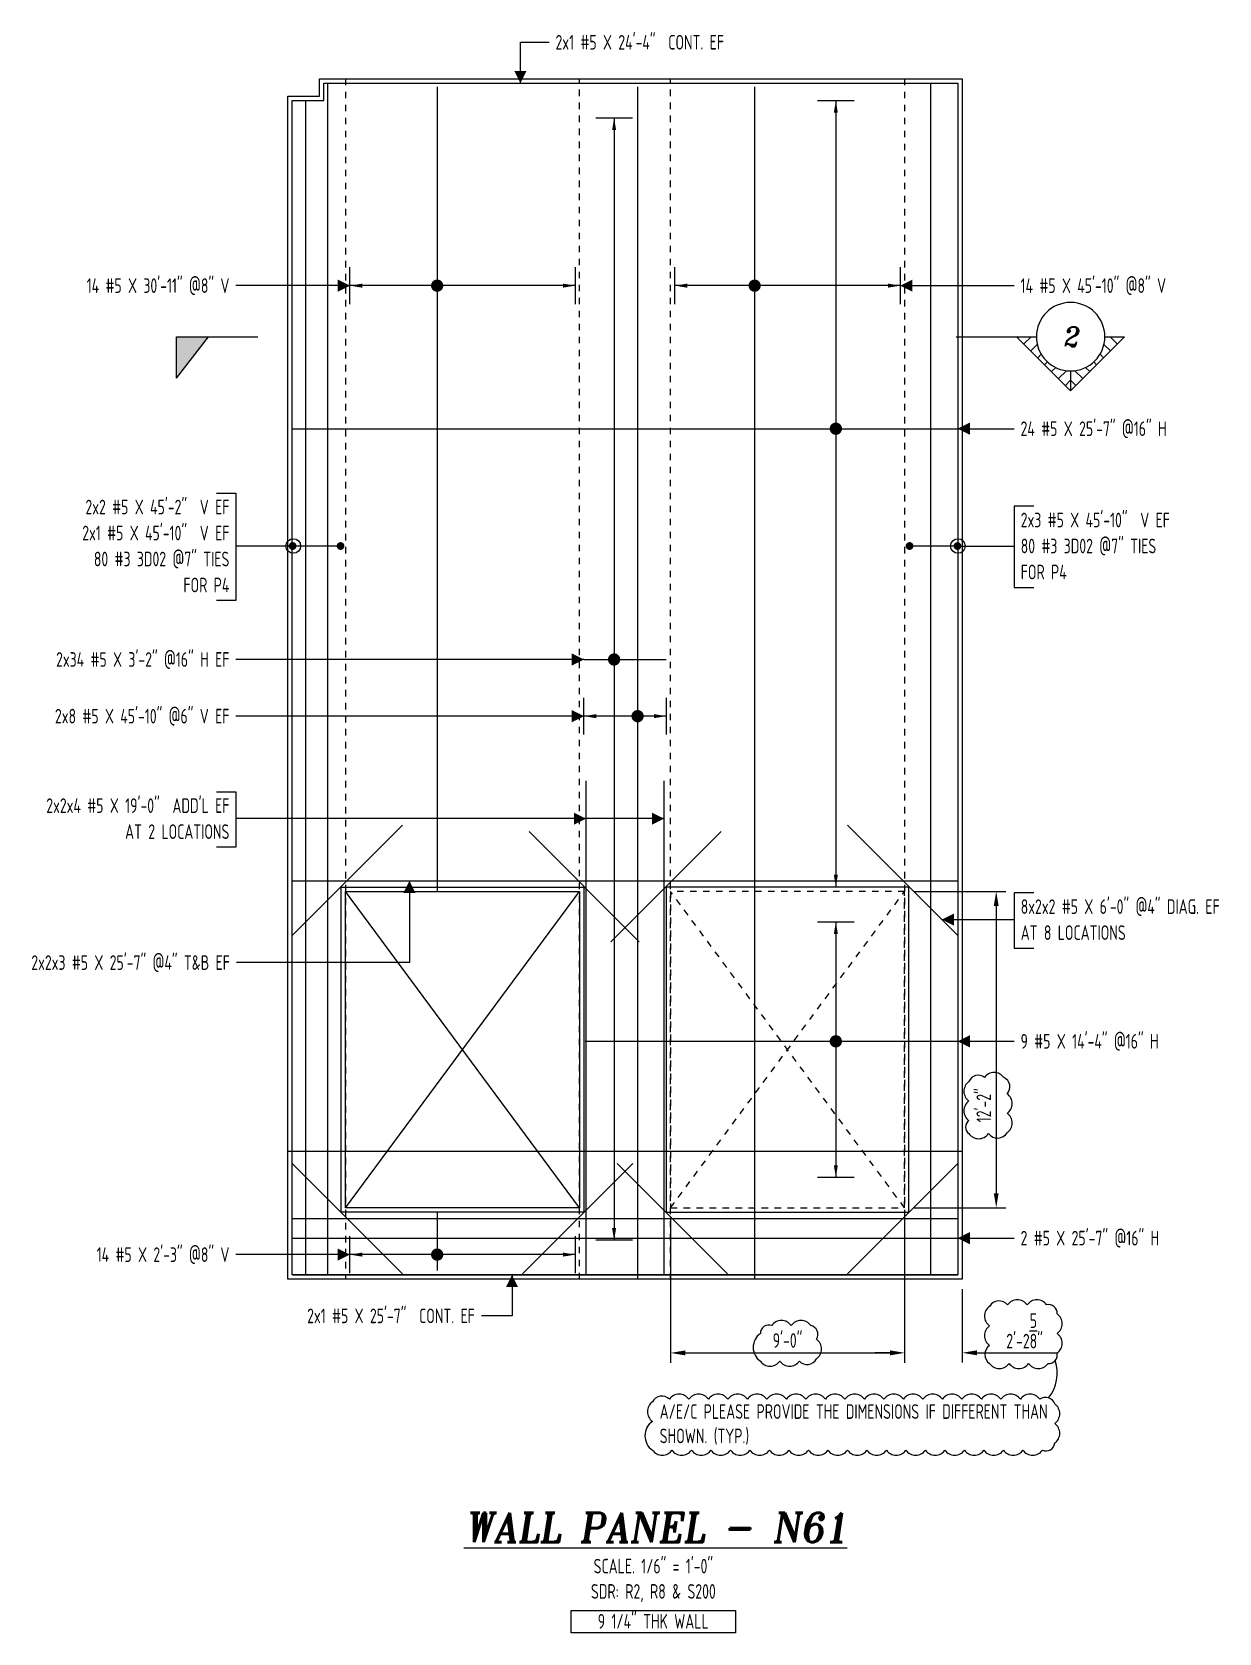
# Model space of a CAD drawing. Header units: inches. Extents: x -3675 to 33171, y -2273 to 1837.
# Drawn here: x 30060 to 30608, y 196 to 935 of the extents above; entities that cross this region are included whole.
import ezdxf
from ezdxf.enums import TextEntityAlignment as Align

# ---------------------------------------------------------------- set-up
doc = ezdxf.new("R2010")
doc.units = ezdxf.units.IN
doc.header["$MEASUREMENT"] = 0
doc.linetypes.add('HIDDEN', pattern=[6, 3, -3])
doc.layers.get('0').update_dxf_attribs({"linetype": 'CONTINUOUS'})
doc.layers.get('Defpoints').update_dxf_attribs({"linetype": 'CONTINUOUS'})
for name, color, linetype in [('0-25', 7, 'CONTINUOUS'), ('0-25TEXT', 7, 'CONTINUOUS'), ('0-35', 3, 'CONTINUOUS'), ('0-35TEXT', 3, 'CONTINUOUS'), ('0-50', 10, 'CONTINUOUS'), ('3', 3, 'CONTINUOUS'), ('BAR-LBL', 2, 'CONTINUOUS'), ('DETAIL', 83, 'CONTINUOUS'), ('Hatch', 253, 'CONTINUOUS'), ('hidden', 7, 'HIDDEN'), ('RANGELAY', 7, 'CONTINUOUS'), ('REBARS', 4, 'CONTINUOUS')]:
    doc.layers.add(name, color=color, linetype=linetype)
doc.layers.add('COVER', color=6, linetype='CONTINUOUS', lineweight=0, plot=False)
doc.styles.add('AR', font='ARCHQUIK.shx', dxfattribs={"width": 0.8})
doc.styles.add('ROMANT', font='romant')
doc.dimstyles.new('CADS_DIM_48', dxfattribs={"dimscale": 48, "dimtxt": 0.09375, "dimasz": 0.09375, "dimexe": 0.0625, "dimexo": 0.0625, "dimgap": 0.09375, "dimtad": 0, "dimtih": 1, "dimtoh": 1, "dimzin": 1, "dimdsep": 46, "dimlunit": 4, "dimtxsty": 'AR', "dimblk": 'CLOSED', "dimcen": 0.1875, "dimadec": 0, "dimazin": 0, "dimtfac": 1, "dimtofl": 0, "dimtmove": 0, "dimatfit": 1, "dimldrblk": 'DOTBLANK', "dimfxl": 1, "dimtzin": 0, "dimarcsym": 0})

# ---------------------------------------------------------------- blocks, each defined once
blk = doc.blocks.new('leadrblk')
blk.add_lwpolyline([(0, 0, 0, 1, 0), (1, 0, 1, 1, 0)], format="xyseb")
blk = doc.blocks.new('_DotBlank')
at = {"layer": '0-35', "color": 0, "lineweight": -2}
blk.add_line((-0.5, 0), (-1, 0), dxfattribs=at)
blk.add_circle((0, 0), 0.5, dxfattribs=at)
blk = doc.blocks.new('SECTARO')
at = {"linetype": 'Continuous'}
blk.add_line((33.32, 16.99), (20.13, 0), dxfattribs=at)
for p, q in [((33.32, 16.99), (33.32, 0)), ((33.32, 0), (0, 0))]:
    blk.add_line(p, q)
for points in [[(33.32, 0), (33.32, 16.99), (33.32, 0), (20.13, 0)], [(33.32, 16.99), (20.13, 0), (33.32, 0), (33.32, 16.99)]]:
    blk.add_solid(points, dxfattribs=at)
blk = doc.blocks.new('*X3')
at = {"color": 0, "linetype": 'Continuous'}
for p, q in [((-1.108, 0.278), (-1.075, 0.312)), ((-1.081, 0.217), (-1.031, 0.267)), ((-1.013, 0.197), (-0.986, 0.223)), ((-0.96, 0.161), (-0.942, 0.179)), ((-0.92, 0.112), (-0.898, 0.135)), ((-0.895, 0.05), (-0.854, 0.091)), ((-0.856, 0), (-0.81, 0.046)), ((-0.768, 0), (-0.765, 0.002))]:
    blk.add_line(p, q, dxfattribs=at)
blk = doc.blocks.new('*X2')
at = {"color": 0, "linetype": 'Continuous'}
for p, q in [((-1.108, 0.278), (-1.075, 0.312)), ((-0.96, 0.161), (-0.942, 0.179)), ((-0.856, 0), (-0.81, 0.046))]:
    blk.add_line(p, q, dxfattribs=at)
blk = doc.blocks.new('SECTNU')
at = {"linetype": 'Continuous'}
blk.add_line((-24.74, 0), (-32.81, 0), dxfattribs=at)
blk.add_line((0, 0), (-24.74, 0))
at = {"layer": '3'}
for p, q in [((-68.89, 0), (-46.81, 22.07)), ((-60.81, 0), (-68.89, 0))]:
    blk.add_line(p, q, dxfattribs=at)
at = {"layer": '3', "linetype": 'Continuous'}
blk.add_line((-46.81, 14), (-46.81, 22.07), dxfattribs=at)
at = {"layer": '3'}
for points in [[(-46.81, 22.07), (-24.74, 0), (-32.81, 0, 1)], [(-32.81, 0, 0.414214), (-46.81, 14)]]:
    blk.add_lwpolyline(points, format="xyb", dxfattribs=at)
for start, end in [(90, 180), (180, 0)]:
    blk.add_arc((-46.81, 0), 14, start, end, dxfattribs=at)
at = {"linetype": 'Continuous', "xscale": -64, "yscale": 64, "zscale": 64, "rotation": 359.9999999999999}
blk.add_blockref('*X3', (-117.73, 0), dxfattribs=at)
at = {"linetype": 'Continuous', "xscale": 64, "yscale": 64, "zscale": 64}
for name in ['*X3', '*X2']:
    blk.add_blockref(name, (24.1, 0), dxfattribs=at)
at = {"linetype": 'Continuous', "style": 'ROMANT', "oblique": 9, "width": 0.9}
blk.add_attdef('NO', text='', height=8, dxfattribs=at).set_placement((-46.81, 0), align=Align.MIDDLE)
blk = doc.blocks.new('*D1754')
at = {"layer": 'Defpoints', "color": 0, "transparency": 16777216}
for p in [(30354.45, 392.28), (30462.45, 392.28), (30462.45, 325.31)]:
    blk.add_point(p, dxfattribs=at)
at = {"layer": 'DETAIL', "color": 0, "lineweight": -2, "transparency": 16777216}
for p, q in [((30354.45, 387.78), (30354.45, 320.81)), ((30462.45, 387.78), (30462.45, 320.81)), ((30361.2, 325.31), (30455.7, 325.31))]:
    blk.add_line(p, q, dxfattribs=at)
at = {"layer": 'DETAIL', "color": 0, "transparency": 16777216}
for points in [[(30361.2, 326.44), (30361.2, 324.19), (30354.45, 325.31)], [(30455.7, 326.44), (30455.7, 324.19), (30462.45, 325.31)]]:
    blk.add_solid(points, dxfattribs=at)
at = {"layer": 'DETAIL', "color": 0, "transparency": 16777216, "insert": (30408.45, 331.05), "char_height": 6.75, "attachment_point": 5, "style": 'AR'}
blk.add_mtext('9\'-0"', dxfattribs=at)
blk = doc.blocks.new('*D1755')
at = {"layer": 'Defpoints', "color": 0, "transparency": 16777216}
for p in [(30462.45, 359.28), (30489.08, 359.28), (30489.08, 325.36)]:
    blk.add_point(p, dxfattribs=at)
at = {"layer": 'DETAIL', "color": 0, "lineweight": -2, "transparency": 16777216}
for p, q in [((30462.45, 354.78), (30462.45, 320.86)), ((30489.08, 354.78), (30489.08, 320.86)), ((30455.7, 325.36), (30448.95, 325.36)), ((30495.83, 325.36), (30533.15, 325.36))]:
    blk.add_line(p, q, dxfattribs=at)
at = {"layer": 'DETAIL', "color": 0, "transparency": 16777216}
for points in [[(30455.7, 326.49), (30455.7, 324.24), (30462.45, 325.36)], [(30495.83, 326.49), (30495.83, 324.24), (30489.08, 325.36)]]:
    blk.add_solid(points, dxfattribs=at)
at = {"layer": 'DETAIL', "color": 0, "transparency": 16777216, "insert": (30517.86, 335.49), "char_height": 6.75, "attachment_point": 5, "style": 'AR'}
blk.add_mtext('2\'-2{\\H1.000000x;\\S5/8;}"', dxfattribs=at)
blk = doc.blocks.new('*D1756')
at = {"layer": 'Defpoints', "color": 0, "transparency": 16777216}
for p in [(30462.45, 538.28), (30462.45, 392.28), (30504.77, 392.28)]:
    blk.add_point(p, dxfattribs=at)
at = {"layer": 'DETAIL', "color": 0, "lineweight": -2, "transparency": 16777216}
for p, q in [((30466.95, 538.28), (30509.27, 538.28)), ((30504.77, 531.53), (30504.77, 399.03)), ((30466.95, 392.28), (30509.27, 392.28))]:
    blk.add_line(p, q, dxfattribs=at)
at = {"layer": 'DETAIL', "color": 0, "transparency": 16777216}
for points in [[(30503.64, 531.53), (30505.89, 531.53), (30504.77, 538.28)], [(30503.64, 399.03), (30505.89, 399.03), (30504.77, 392.28)]]:
    blk.add_solid(points, dxfattribs=at)
at = {"layer": 'DETAIL', "color": 0, "transparency": 16777216, "insert": (30499.02, 439.59), "char_height": 6.75, "attachment_point": 5, "rotation": 90, "style": 'AR'}
blk.add_mtext('12\'-2"', dxfattribs=at)
blk = doc.blocks.new('*U2459', base_point=(30392.94, 909.59))
at = {"layer": 'REBARS', "color": 0}
blk.add_lwpolyline([(30393.25, 909.59), (30393.25, 359.59)], dxfattribs=at)
blk = doc.blocks.new('rendmark')
at = {"color": 4}
blk.add_line((0, -3), (0, 3), dxfattribs=at)
blk = doc.blocks.new('rarrow')
at = {"color": 7}
blk.add_solid([(2, -0.33), (2, 0.33), (0, 0)], dxfattribs=at)
blk = doc.blocks.new('*U3223', base_point=(30460.45, 817.83))
at = {"layer": 'RANGELAY'}
blk.add_line((30460.45, 817.83), (30356.45, 817.83), dxfattribs=at)
at = {"layer": 'RANGELAY', "xscale": 2.834645669291339, "yscale": 2.834645669291339}
for name, p, rotation in [('rendmark', (30356.45, 817.83), 359.9999969295309), ('rendmark', (30460.45, 817.83), 179.9999999999999), ('rarrow', (30356.45, 817.83), 359.9999969295309), ('rarrow', (30460.45, 817.83), 179.9999999999999)]:
    blk.add_blockref(name, p, dxfattribs=dict(at, rotation=rotation))
blk = doc.blocks.new('VPM7DC710')
at = {"const_width": 1}
blk.add_lwpolyline([(-0.5, 0, 1), (0.5, 0, 1)], format="xyb", close=True, dxfattribs=at)
blk = doc.blocks.new('*U1911', base_point=(30315, 468.8))
at = {"layer": 'REBARS', "color": 0}
blk.add_lwpolyline([(30315, 469.11), (30487, 469.11)], dxfattribs=at)
blk = doc.blocks.new('*U3222', base_point=(30430.74, 524.28))
at = {"layer": 'RANGELAY'}
blk.add_line((30430.74, 524.28), (30430.74, 406.28), dxfattribs=at)
at = {"layer": 'RANGELAY', "xscale": 2.834645669291339, "yscale": 2.834645669291339}
for name, p, rotation in [('rendmark', (30430.74, 524.28), 269.9999999999999), ('rarrow', (30430.74, 524.28), 269.9999999999999), ('rarrow', (30430.74, 406.28), 89.999996929531), ('rendmark', (30430.74, 406.28), 89.999996929531)]:
    blk.add_blockref(name, p, dxfattribs=dict(at, rotation=rotation))
blk = doc.blocks.new('VPM7DC890')
at = {"const_width": 1}
blk.add_lwpolyline([(-0.5, 0, 1), (0.5, 0, 1)], format="xyb", close=True, dxfattribs=at)
blk = doc.blocks.new('*U2557', base_point=(30179.83, 377.97))
at = {"layer": 'REBARS', "color": 0}
blk.add_lwpolyline([(30179.83, 378.29), (30486.83, 378.29)], dxfattribs=at)
blk = doc.blocks.new('*U2556', base_point=(30179.83, 751.5))
at = {"layer": 'REBARS', "color": 0}
blk.add_lwpolyline([(30179.83, 751.81), (30486.83, 751.81)], dxfattribs=at)
blk = doc.blocks.new('*U3221', base_point=(30430.74, 903.28))
at = {"layer": 'RANGELAY'}
blk.add_line((30430.74, 903.28), (30430.74, 540.28), dxfattribs=at)
at = {"layer": 'RANGELAY', "xscale": 2.834645669291339, "yscale": 2.834645669291339}
for name, p, rotation in [('rendmark', (30430.74, 903.28), 269.9999999999999), ('rarrow', (30430.74, 903.28), 269.9999999999999), ('rendmark', (30430.74, 540.28), 89.999996929531), ('rarrow', (30430.74, 540.28), 89.999996929531)]:
    blk.add_blockref(name, p, dxfattribs=dict(at, rotation=rotation))
blk = doc.blocks.new('VPM7DCA10')
at = {"const_width": 1}
blk.add_lwpolyline([(-0.5, 0, 1), (0.5, 0, 1)], format="xyb", close=True, dxfattribs=at)
blk = doc.blocks.new('*U3220', base_point=(30328.39, 895.28))
at = {"layer": 'RANGELAY'}
blk.add_line((30328.39, 895.28), (30328.39, 377.28), dxfattribs=at)
at = {"layer": 'RANGELAY', "xscale": 2.834645669291339, "yscale": 2.834645669291339}
for name, p, rotation in [('rendmark', (30328.39, 895.28), 269.9999999999999), ('rarrow', (30328.39, 895.28), 269.9999999999999), ('rendmark', (30328.39, 377.28), 89.999996929531), ('rarrow', (30328.39, 377.28), 89.999996929531)]:
    blk.add_blockref(name, p, dxfattribs=dict(at, rotation=rotation))
blk = doc.blocks.new('VPM7DCA90')
at = {"const_width": 1}
blk.add_lwpolyline([(-0.5, 0, 1), (0.5, 0, 1)], format="xyb", close=True, dxfattribs=at)
blk = doc.blocks.new('*U2811', base_point=(30314.45, 645))
at = {"layer": 'REBARS', "color": 0}
blk.add_lwpolyline([(30314.45, 645.32), (30352.45, 645.32)], dxfattribs=at)
blk = doc.blocks.new('*U2458', base_point=(30338.93, 909.59))
at = {"layer": 'REBARS', "color": 0}
blk.add_lwpolyline([(30339.24, 909.59), (30339.24, 359.59)], dxfattribs=at)
blk = doc.blocks.new('*U3219', base_point=(30352.45, 619.16))
at = {"layer": 'RANGELAY'}
blk.add_line((30352.45, 619.16), (30314.45, 619.16), dxfattribs=at)
at = {"layer": 'RANGELAY', "xscale": 2.834645669291339, "yscale": 2.834645669291339}
for name, p, rotation in [('rendmark', (30314.45, 619.16), 359.999996929531), ('rendmark', (30352.45, 619.16), 180), ('rarrow', (30314.45, 619.16), 359.999996929531), ('rarrow', (30352.45, 619.16), 180)]:
    blk.add_blockref(name, p, dxfattribs=dict(at, rotation=rotation))
blk = doc.blocks.new('VPM7DCBF0')
at = {"const_width": 1}
blk.add_lwpolyline([(-0.5, 0, 1), (0.5, 0, 1)], format="xyb", close=True, dxfattribs=at)
blk = doc.blocks.new('*U2098', base_point=(30246.42, 909.59))
at = {"layer": 'REBARS', "color": 0}
blk.add_lwpolyline([(30246.73, 909.59), (30246.73, 538.59)], dxfattribs=at)
blk = doc.blocks.new('*U3218', base_point=(30310.45, 817.83))
at = {"layer": 'RANGELAY'}
blk.add_line((30310.45, 817.83), (30206.45, 817.83), dxfattribs=at)
at = {"layer": 'RANGELAY', "xscale": 2.834645669291339, "yscale": 2.834645669291339}
for name, p, rotation in [('rendmark', (30206.45, 817.83), 359.9999969295309), ('rendmark', (30310.45, 817.83), 179.9999999999999), ('rarrow', (30206.45, 817.83), 359.9999969295309), ('rarrow', (30310.45, 817.83), 179.9999999999999)]:
    blk.add_blockref(name, p, dxfattribs=dict(at, rotation=rotation))
blk = doc.blocks.new('VPM7DCEF0')
at = {"const_width": 1}
blk.add_lwpolyline([(-0.5, 0, 1), (0.5, 0, 1)], format="xyb", close=True, dxfattribs=at)
blk = doc.blocks.new('*U3217', base_point=(30487.08, 697.68))
at = {"layer": 'REBARS', "color": 0, "const_width": 1.8}
for points in [[(30464.76, 698.58, 1), (30464.76, 696.78, 1), (30464.76, 698.58)], [(30486.89, 696.78, 1), (30486.89, 698.58, 1), (30486.89, 696.78)]]:
    blk.add_lwpolyline(points, format="xyb", dxfattribs=at)
at = {"layer": 'REBARS', "color": 0}
blk.add_lwpolyline([(30486.89, 697.68), (30464.76, 697.68)], dxfattribs=at)
blk = doc.blocks.new('*U2457', base_point=(30474.94, 361.28))
at = {"layer": 'REBARS', "color": 0}
blk.add_lwpolyline([(30474.62, 361.28), (30474.62, 911.28)], dxfattribs=at)
blk = doc.blocks.new('*U2456', base_point=(30196.55, 361.28))
at = {"layer": 'REBARS', "color": 0}
blk.add_lwpolyline([(30196.24, 361.28), (30196.24, 911.28)], dxfattribs=at)
blk = doc.blocks.new('*U2508', base_point=(30186.49, 361.28))
at = {"layer": 'REBARS', "color": 0}
blk.add_lwpolyline([(30186.17, 361.28), (30186.17, 903.28)], dxfattribs=at)
blk = doc.blocks.new('*U3216', base_point=(30202.33, 697.68))
at = {"layer": 'REBARS', "color": 0, "const_width": 1.8}
for points in [[(30180.01, 698.58, 1), (30180.01, 696.78, 1), (30180.01, 698.58)], [(30202.14, 696.78, 1), (30202.14, 698.58, 1), (30202.14, 696.78)]]:
    blk.add_lwpolyline(points, format="xyb", dxfattribs=at)
at = {"layer": 'REBARS', "color": 0}
blk.add_lwpolyline([(30202.14, 697.68), (30180.01, 697.68)], dxfattribs=at)
blk = doc.blocks.new('*U2656', base_point=(30195.07, 910.97))
at = {"layer": 'REBARS', "color": 0}
blk.add_lwpolyline([(30195.07, 911.28), (30487.07, 911.28)], dxfattribs=at)
blk = doc.blocks.new('*U2554', base_point=(30180.08, 361.59))
at = {"layer": 'REBARS', "color": 0}
blk.add_lwpolyline([(30180.08, 361.28), (30487.08, 361.28)], dxfattribs=at)
blk = doc.blocks.new('*U2189', base_point=(30326.65, 515.17))
at = {"layer": 'REBARS', "color": 0}
blk.add_lwpolyline([(30326.87, 514.95), (30377.79, 565.86)], dxfattribs=at)
blk = doc.blocks.new('*U2190', base_point=(30179.6, 412.44))
at = {"layer": 'REBARS', "color": 0}
blk.add_lwpolyline([(30179.83, 412.66), (30230.74, 361.75)], dxfattribs=at)
blk = doc.blocks.new('*U2191', base_point=(30179.61, 518.12))
at = {"layer": 'REBARS', "color": 0}
blk.add_lwpolyline([(30179.83, 517.9), (30230.74, 568.81)], dxfattribs=at)
blk = doc.blocks.new('*U2192', base_point=(30340.25, 515.17))
at = {"layer": 'REBARS', "color": 0}
blk.add_lwpolyline([(30340.03, 514.95), (30289.12, 565.86)], dxfattribs=at)
blk = doc.blocks.new('*U2193', base_point=(30487.3, 412.44))
at = {"layer": 'REBARS', "color": 0}
blk.add_lwpolyline([(30487.08, 412.66), (30436.16, 361.75)], dxfattribs=at)
blk = doc.blocks.new('*U2194', base_point=(30487.3, 518.12))
at = {"layer": 'REBARS', "color": 0}
blk.add_lwpolyline([(30487.08, 517.9), (30436.16, 568.81)], dxfattribs=at)
blk = doc.blocks.new('*U2195', base_point=(30329.61, 412.44))
at = {"layer": 'REBARS', "color": 0}
blk.add_lwpolyline([(30329.83, 412.66), (30380.74, 361.75)], dxfattribs=at)
blk = doc.blocks.new('*U2196', base_point=(30337.3, 412.44))
at = {"layer": 'REBARS', "color": 0}
blk.add_lwpolyline([(30337.08, 412.66), (30286.16, 361.75)], dxfattribs=at)
blk = doc.blocks.new('*U1915', base_point=(30246.42, 390.28))
at = {"layer": 'REBARS', "color": 0}
blk.add_lwpolyline([(30246.73, 390.28), (30246.73, 363.28)], dxfattribs=at)
blk = doc.blocks.new('*U3215', base_point=(30310.45, 370.67))
at = {"layer": 'RANGELAY'}
blk.add_line((30310.45, 370.67), (30206.45, 370.67), dxfattribs=at)
at = {"layer": 'RANGELAY', "xscale": 2.834645669291339, "yscale": 2.834645669291339}
for name, p, rotation in [('rendmark', (30206.45, 370.67), 359.9999969295309), ('rendmark', (30310.45, 370.67), 179.9999999999999), ('rarrow', (30206.45, 370.67), 359.9999969295309), ('rarrow', (30310.45, 370.67), 179.9999999999999)]:
    blk.add_blockref(name, p, dxfattribs=dict(at, rotation=rotation))
blk = doc.blocks.new('VPM7DE3B0')
at = {"const_width": 1}
blk.add_lwpolyline([(-0.5, 0, 1), (0.5, 0, 1)], format="xyb", close=True, dxfattribs=at)
blk = doc.blocks.new('*U2552', base_point=(30179.83, 387.65))
at = {"layer": 'REBARS', "color": 0}
blk.add_lwpolyline([(30179.83, 387.33), (30486.83, 387.33)], dxfattribs=at)
blk = doc.blocks.new('*U2553', base_point=(30179.83, 542.92))
at = {"layer": 'REBARS', "color": 0}
blk.add_lwpolyline([(30179.83, 543.23), (30486.83, 543.23)], dxfattribs=at)
blk = doc.blocks.new('*U2676', base_point=(30315.14, 361.28))
at = {"layer": 'REBARS', "color": 0}
blk.add_lwpolyline([(30315.45, 361.28), (30315.45, 589.28)], dxfattribs=at)
blk = doc.blocks.new('*U2677', base_point=(30351.76, 361.28))
at = {"layer": 'REBARS', "color": 0}
blk.add_lwpolyline([(30351.45, 361.28), (30351.45, 589.28)], dxfattribs=at)

msp = doc.modelspace()

# ---------------------------------------------------------------- linework, layer by layer
at = {"layer": '0-25'}
for p, q in [((30204.4511, 392.28077), (30312.4511, 538.28123)), ((30312.4511, 392.28077), (30204.4511, 538.28123))]:
    msp.add_line(p, q, dxfattribs=at)
at = {"layer": '0-25TEXT'}
for points in [[(30285.17818, 911.28077), (30285.17818, 930.15318), (30298.35326, 930.15318)], [(30206.4511, 817.83361), (30153.8261, 817.83361)], [(30460.4511, 817.83361), (30513.00037, 817.83361)], [(30487.00037, 751.81406), (30513.00037, 751.81406)], [(30144.82705, 722.05298), (30153.8261, 722.05298), (30153.8261, 672.55818), (30144.82705, 672.55818)], [(30522.07516, 716.05362), (30513.0761, 716.05362), (30513.0761, 678.55756), (30522.07516, 678.55756)], [(30314.4511, 645.31513), (30153.8261, 645.31513)], [(30314.4511, 619.16326), (30153.8261, 619.16326)], [(30144.82705, 584.25054), (30153.8261, 584.25054), (30153.8261, 558.75322), (30144.82705, 558.75322)], [(30351.45111, 571.87684), (30153.8261, 571.87684)], [(30233.92254, 543.22895), (30233.92254, 505.43382), (30154.05387, 505.43382)], [(30522.07516, 537.64335), (30513.0761, 537.64335), (30513.0761, 512.14603), (30522.07516, 512.14603)], [(30479.7053, 525.26965), (30513.0761, 525.26965)], [(30487.00037, 469.10863), (30513.00037, 469.10863)], [(30487.00037, 378.28647), (30513.00037, 378.28647)], [(30206.4511, 370.67459), (30153.8261, 370.67459)], [(30281.27025, 361.28077), (30281.27025, 342.40836), (30267.11823, 342.40836)]]:
    msp.add_lwpolyline(points, dxfattribs=at)
at = {"layer": '0-35'}
for points in [[(30192.4511, 913.28077), (30489.0761, 913.28077), (30489.0761, 359.28077), (30177.8261, 359.28077), (30177.8261, 905.28077), (30192.4511, 905.28077)], [(30204.4511, 538.28123), (30312.4511, 538.28123), (30312.4511, 392.28077), (30204.4511, 392.28077)]]:
    msp.add_lwpolyline(points, close=True, dxfattribs=at)
at = {"layer": '0-50'}
msp.add_lwpolyline([(30308.56942, 206.42195), (30384.45627, 206.42195), (30384.45627, 196.06559), (30308.56942, 196.06559)], close=True, dxfattribs=at)
at = {"layer": 'COVER'}
for points in [[(30194.4511, 911.28077), (30487.0761, 911.28077), (30487.0761, 361.28077), (30179.8261, 361.28077), (30179.8261, 903.28077), (30194.4511, 903.28077)], [(30202.4511, 540.28123), (30314.4511, 540.28123), (30314.4511, 390.28077), (30202.4511, 390.28077)], [(30464.4511, 540.28123), (30352.4511, 540.28123), (30352.4511, 390.28077), (30464.4511, 390.28077)]]:
    msp.add_lwpolyline(points, close=True, dxfattribs=at)
at = {"layer": 'DETAIL'}
for points in [[(30492.19178, 426.50289, 0.52056705), (30501.19178, 426.50289, 0.52056705), (30509.79254, 426.90213, 0.52056705), (30509.79254, 435.90213, 0.52056705), (30509.79254, 444.90213, 0.52056705), (30508.30412, 452.41371, 0.52056705), (30499.30412, 452.41371, 0.52056705), (30492.19178, 450.52604, 0.52056705), (30492.19178, 441.52604, 0.52056705), (30492.19178, 432.52604, 0.52056705)], [(30501.70852, 320.43046, 0.52056705), (30510.70852, 320.43046, 0.52056705), (30519.70852, 320.43046, 0.52056705), (30528.70852, 320.43046, 0.52056705), (30532.84469, 325.29428, 0.52056705), (30532.84469, 334.29428, 0.52056705), (30532.84469, 343.29428, 0.52056705), (30528.01924, 347.46883, 0.52056705), (30519.01924, 347.46883, 0.52056705), (30510.01924, 347.46883, 0.52056705), (30501.70852, 346.77955, 0.52056705), (30501.70852, 337.77955, 0.52056705), (30501.70852, 328.77955, 0.52056705)], [(30395.89038, 321.52006, 0.52056705), (30404.89038, 321.52006, 0.52056705), (30413.89038, 321.52006, 0.52056705), (30421.79524, 322.6152, 0.52056705), (30421.79524, 331.6152, 0.52056705), (30419.14104, 337.96099, 0.52056705), (30410.14104, 337.96099, 0.52056705), (30401.14104, 337.96099, 0.52056705), (30395.89038, 334.21165, 0.52056705)], [(30346.09072, 280.41521, 0.52056705), (30355.09072, 280.41521, 0.52056705), (30364.09072, 280.41521, 0.52056705), (30373.09072, 280.41521, 0.52056705), (30382.09072, 280.41521, 0.52056705), (30391.09072, 280.41521, 0.52056705), (30400.09072, 280.41521, 0.52056705), (30409.09072, 280.41521, 0.52056705), (30418.09072, 280.41521, 0.52056705), (30427.09072, 280.41521, 0.52056705), (30436.09072, 280.41521, 0.52056705), (30445.09072, 280.41521, 0.52056705), (30454.09072, 280.41521, 0.52056705), (30463.09072, 280.41521, 0.52056705), (30472.09072, 280.41521, 0.52056705), (30481.09072, 280.41521, 0.52056705), (30490.09072, 280.41521, 0.52056705), (30499.09072, 280.41521, 0.52056705), (30508.09072, 280.41521, 0.52056705), (30517.09072, 280.41521, 0.52056705), (30526.09072, 280.41521, 0.52056705), (30531.75139, 283.75454, 0.52056705), (30531.75139, 292.75454, 0.52056705), (30531.75139, 301.75454, 0.52056705), (30524.91091, 303.91407, 0.52056705), (30515.91091, 303.91407, 0.52056705), (30506.91091, 303.91407, 0.52056705), (30497.91091, 303.91407, 0.52056705), (30488.91091, 303.91407, 0.52056705), (30479.91091, 303.91407, 0.52056705), (30470.91091, 303.91407, 0.52056705), (30461.91091, 303.91407, 0.52056705), (30452.91091, 303.91407, 0.52056705), (30443.91091, 303.91407, 0.52056705), (30434.91091, 303.91407, 0.52056705), (30425.91091, 303.91407, 0.52056705), (30416.91091, 303.91407, 0.52056705), (30407.91091, 303.91407, 0.52056705), (30398.91091, 303.91407, 0.52056705), (30389.91091, 303.91407, 0.52056705), (30380.91091, 303.91407, 0.52056705), (30371.91091, 303.91407, 0.52056705), (30362.91091, 303.91407, 0.52056705), (30353.91091, 303.91407, 0.52056705), (30346.09072, 302.73426, 0.52056705), (30346.09072, 293.73426, 0.52056705)]]:
    msp.add_lwpolyline(points, format="xyb", close=True, dxfattribs=at)
msp.add_arc((30514.64636, 316.10211), 18.30116, 321.12055985, 18.09322676, dxfattribs=at)
at = {"layer": 'Hatch'}
msp.add_line((30489.0761, 418.28077), (30177.8261, 418.28077), dxfattribs=at)
at = {"layer": 'hidden'}
for p, q in [((30204.4511, 913.28077), (30204.4511, 359.28077)), ((30312.4511, 359.28077), (30312.4511, 913.28077)), ((30354.4511, 359.28077), (30354.4511, 913.28077)), ((30462.4511, 913.28077), (30462.4511, 359.28077)), ((30462.4511, 392.28077), (30354.4511, 538.28123)), ((30354.4511, 392.28077), (30462.4511, 538.28123))]:
    msp.add_line(p, q, dxfattribs=at)
msp.add_lwpolyline([(30462.4511, 538.28123), (30354.4511, 538.28123), (30354.4511, 392.28077), (30462.4511, 392.28077)], close=True, dxfattribs=at)

# ---------------------------------------------------------------- block references
ref = msp.add_blockref('SECTNU', (30486.23696, 794.25651), dxfattribs=dict(xscale=1.129181470141702, yscale=1.129181470141702, zscale=1.129181470141702, rotation=180))
ref.add_attrib('NO', '2', dxfattribs={"linetype": 'Continuous', "height": 9.03345, "style": 'ROMANT', "oblique": 9, "width": 0.9}).set_placement((30539.09698, 794.2565), align=Align.MIDDLE)
at = {"xscale": 1.129181470141702, "yscale": 1.129181470141702, "zscale": 1.129181470141702, "rotation": 180}
msp.add_blockref('SECTARO', (30163.98316, 794.25652), dxfattribs=at)
at = {"layer": '0-25TEXT'}
for name, p, xscale, yscale, rotation in [('leadrblk', (30285.17818, 911.28077), 5.623937007874017, 2.250708661417324, 90.00000153523449), ('leadrblk', (30206.4511, 817.83361), 5.623937007874017, 2.250708661417324, 180.000003070469), ('VPM7DCEF0', (30246.73284, 817.83361), 2.834645669291338, 2.834645669291338, 179.9999999999999), ('VPM7DC710', (30393.25462, 817.83361), 2.834645669291338, 2.834645669291338, 179.9999999999999), ('VPM7DCA10', (30430.73938, 751.81406), 2.834645669291338, 2.834645669291338, 269.9999999999999), ('leadrblk', (30314.4511, 645.31513), 5.623937007874017, 2.250708661417324, 180.000003070469), ('VPM7DCA90', (30328.39369, 645.31513), 2.834645669291338, 2.834645669291338, 269.9999999999999), ('leadrblk', (30314.4511, 619.16326), 5.623937007874017, 2.250708661417324, 180.000003070469), ('VPM7DCBF0', (30339.23885, 619.16326), 2.834645669291338, 2.834645669291338, 179.9999999999999), ('leadrblk', (30315.45108, 571.87684), 5.623937007874017, 2.250708661417324, 180.000003070469), ('leadrblk', (30351.45111, 571.87684), 5.623937007874017, 2.250708661417324, 180.000003070469), ('leadrblk', (30233.92254, 543.22895), 5.623937007874017, 2.250708661417324, 270.0000046057035), ('VPM7DC890', (30430.73938, 469.10863), 2.834645669291338, 2.834645669291338, 269.9999999999999), ('leadrblk', (30206.4511, 370.67459), 5.623937007874017, 2.250708661417324, 180.000003070469), ('VPM7DE3B0', (30246.73284, 370.67459), 2.834645669291338, 2.834645669291338, 179.9999999999999), ('leadrblk', (30281.27025, 361.28077), 5.623937007874017, 2.250708661417324, 270.0000015352345)]:
    msp.add_blockref(name, p, dxfattribs=dict(at, xscale=xscale, yscale=yscale, rotation=rotation))
at = {"layer": '0-25TEXT', "xscale": 5.623937007874017, "yscale": 2.250708661417324}
for p in [(30460.4511, 817.83361), (30487.00037, 751.81406), (30479.7053, 525.26965), (30487.00037, 469.10863), (30487.00037, 378.28647)]:
    msp.add_blockref('leadrblk', p, dxfattribs=at)
at = {"layer": 'RANGELAY'}
for name, p in [('*U3221', (30430.73938, 903.28077)), ('*U3220', (30328.39369, 895.28077)), ('*U3218', (30310.4511, 817.83361)), ('*U3223', (30460.4511, 817.83361)), ('*U3219', (30352.4511, 619.16326)), ('*U3222', (30430.73939, 524.28123)), ('*U3215', (30310.4511, 370.67459))]:
    msp.add_blockref(name, p, dxfattribs=at)
at = {"layer": 'REBARS', "color": 4}
for name, p in [('*U2656', (30195.07349, 910.96827)), ('*U2456', (30196.54946, 361.28077)), ('*U2098', (30246.42034, 909.59497)), ('*U2458', (30338.92635, 909.59497)), ('*U2459', (30392.94211, 909.59497)), ('*U2457', (30474.93714, 361.28077)), ('*U2508', (30186.48673, 361.28077)), ('*U2556', (30179.8261, 751.50156)), ('*U3216', (30202.32598, 697.68055)), ('*U3217', (30487.07601, 697.68055)), ('*U2811', (30314.4511, 645.00263)), ('*U2676', (30315.13867, 361.28077)), ('*U2677', (30351.76354, 361.28077)), ('*U2191', (30179.60501, 518.11969)), ('*U2192', (30340.24923, 515.16766)), ('*U2189', (30326.65298, 515.16766)), ('*U2194', (30487.29707, 518.11981)), ('*U2553', (30179.8261, 542.91645)), ('*U1911', (30315.00037, 468.79613)), ('*U2190', (30179.60497, 412.44234)), ('*U2196', (30337.29723, 412.44234)), ('*U2195', (30329.60513, 412.44218)), ('*U2193', (30487.29707, 412.44218)), ('*U2552', (30179.8261, 387.64554)), ('*U1915', (30246.42034, 390.28077)), ('*U2557', (30179.8261, 377.97397)), ('*U2554', (30180.0761, 361.59327))]:
    msp.add_blockref(name, p, dxfattribs=at)

# ---------------------------------------------------------------- texts
at = {"color": 7, "linetype": 'Continuous', "style": 'ROMANT', "oblique": 9, "width": 0.95}
msp.add_text('%%UWALL PANEL - N61', height=13.5, dxfattribs=at).set_placement((30347.88472, 237.99386), align=Align.CENTER)
at = {"layer": '0-35TEXT', "style": 'AR', "width": 0.8}
for s, height, p in [('FOR P4', 6.749831, (30516.07579, 682.30716)), ('AT 8 LOCATIONS', 6.7498312, (30516.07579, 515.89564))]:
    msp.add_text(s, height=height, dxfattribs=at).set_placement(p)
for s, height, p in [('FOR P4', 6.749831, (30150.82642, 676.30779)), ('AT 2 LOCATIONS', 6.7498312, (30150.82642, 562.50282))]:
    msp.add_text(s, height=height, dxfattribs=at).set_placement(p, align=Align.RIGHT)
for s, p in [('SCALE. 1/6" = 1\'-0"', (30346.51284, 223.54697)), ('SDR: R2, R8 & S200', (30346.51284, 211.87877)), ('9 1/4" THK WALL', (30346.43592, 198.09075))]:
    msp.add_text(s, height=6.7498312, dxfattribs=at).set_placement(p, align=Align.CENTER)
at = {"layer": 'BAR-LBL', "style": 'AR', "width": 0.8}
for s, p in [('2x1 #5 X 24\'-4"  CONT. EF', (30301.35294, 926.77854)), ('14 #5 X 45\'-10" @8" V', (30516.00006, 814.45897)), ('24 #5 X 25\'-7" @16" H', (30516.00006, 748.43942)), ('2x3 #5 X 45\'-10"  V EF', (30516.07579, 706.30464)), ('80 #3 3D02 @7" TIES', (30516.07579, 694.3059)), ('8x2x2 #5 X 6\'-0" @4" DIAG. EF', (30516.07579, 527.89438)), ('9 #5 X 14\'-4" @16" H', (30516.00006, 465.73398)), ('2 #5 X 25\'-7" @16" H', (30516.00006, 374.91183))]:
    msp.add_text(s, height=6.7492913, dxfattribs=at).set_placement(p)
for s, p in [('14 #5 X 30\'-11" @8" V', (30150.82642, 814.45897)), ('2x2 #5 X 45\'-2"  V EF', (30150.82642, 712.30401)), ('2x1 #5 X 45\'-10"  V EF', (30150.82642, 700.30527)), ('80 #3 3D02 @7" TIES', (30150.82642, 688.30653)), ('2x34 #5 X 3\'-2" @16" H EF', (30150.82642, 641.94048)), ('2x8 #5 X 45\'-10" @6" V EF', (30150.82642, 615.78861)), ('2x2x4 #5 X 19\'-0"  ADD\'L EF', (30150.82642, 574.50156)), ('2x2x3 #5 X 25\'-7" @4" T&B EF', (30151.05418, 502.05917)), ('14 #5 X 2\'-3" @8" V', (30150.82642, 367.29994)), ('2x1 #5 X 25\'-7"  CONT. EF', (30264.11855, 339.03371))]:
    msp.add_text(s, height=6.7492913, dxfattribs=at).set_placement(p, align=Align.RIGHT)
at = {"layer": 'DETAIL', "insert": (30349.44121, 301.6281), "char_height": 6.7498312, "width": 190.9524352, "attachment_point": 1, "style": 'AR'}
msp.add_mtext('A/E/C PLEASE PROVIDE THE DIMENSIONS IF DIFFERENT THAN SHOWN. (TYP.)', dxfattribs=at)

# ---------------------------------------------------------------- dimensions: what is measured, and where the dimension line sits
at = {"layer": 'DETAIL'}
dim = msp.add_linear_dim(base=(30504.76606, 392.28077), p1=(30462.4511, 538.28123), p2=(30462.4511, 392.28077), angle=90, dimstyle='CADS_DIM_48', override={"dimscale": 72, "dimgap": 0.03125, "dimtad": 1, "dimtih": 0, "dimtoh": 0, "dimdec": 3, "dimtdec": 3}, dxfattribs=at)
dim.commit()
dim.dimension.update_dxf_attribs({"geometry": '*D1756', "text_midpoint": (30504.76606, 439.58944), "dimtype": 160})
for base, p1, p2, picture, middle in [((30462.4511, 325.31122), (30354.4511, 392.28077), (30462.4511, 392.28077), '*D1754', (30408.4511, 331.0526)), ((30489.0761, 325.36271), (30462.4511, 359.28077), (30489.0761, 359.28077), '*D1755', (30517.86059, 335.48771))]:
    dim = msp.add_linear_dim(base=base, p1=p1, p2=p2, dimstyle='CADS_DIM_48', override={"dimscale": 72, "dimgap": 0.03125, "dimtad": 1, "dimtih": 0, "dimtoh": 0, "dimdec": 3, "dimtdec": 3}, dxfattribs=at)
    dim.commit()
    dim.dimension.update_dxf_attribs({"geometry": picture, "text_midpoint": middle})

# ---------------------------------------------------------------- leaders
at = {"layer": '0-25TEXT'}
for points in [[(30180.3261, 697.68054), (30153.8261, 697.68054)], [(30487.07601, 697.68055), (30513.0761, 697.68055)]]:
    msp.add_leader(points, dimstyle='CADS_DIM_48', override={"dimscale": 72, "dimgap": 0.03125, "dimtad": 0, "dimtih": 0, "dimtoh": 0, "dimdec": 3, "dimtdec": 3}, dxfattribs=at)

doc.saveas('drawing.dxf')
